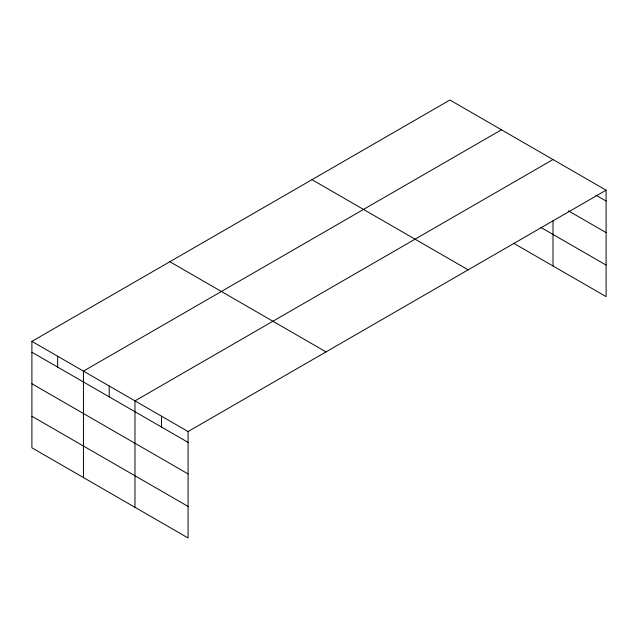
<?xml version="1.0" encoding="UTF-8"?>
<svg xmlns="http://www.w3.org/2000/svg" width="638" height="638" viewBox="0 0 638 638"><rect width="100%" height="100%" fill="white"/><g stroke="black" fill="none" stroke-linecap="round" stroke-linejoin="round"><path stroke-width="0.96" d="M606.1 190.196L449.918 100.03L31.9 341.37L31.9 447.804L188.082 537.97L188.082 431.535L606.1 190.196L606.1 296.63L513.486 243.158M501.46 129.785L83.442 371.125L83.442 477.559M553.002 159.54L134.977 400.879L134.977 507.314M595.82 195.116L606.1 201.05M568.418 210.835L606.1 232.591M540.976 227.487L606.1 265.089M311.974 179.669L468.156 269.842M169.844 261.724L326.026 351.897M31.9 341.37L188.082 431.535M31.9 352.224L188.082 442.389M31.9 383.765L188.082 473.93M31.9 416.263L188.082 506.428M553.002 220.644L553.002 265.974M161.526 416.207L161.526 427.061M109.21 386.006L109.21 396.86M57.667 356.243L57.667 367.097"/></g></svg>
